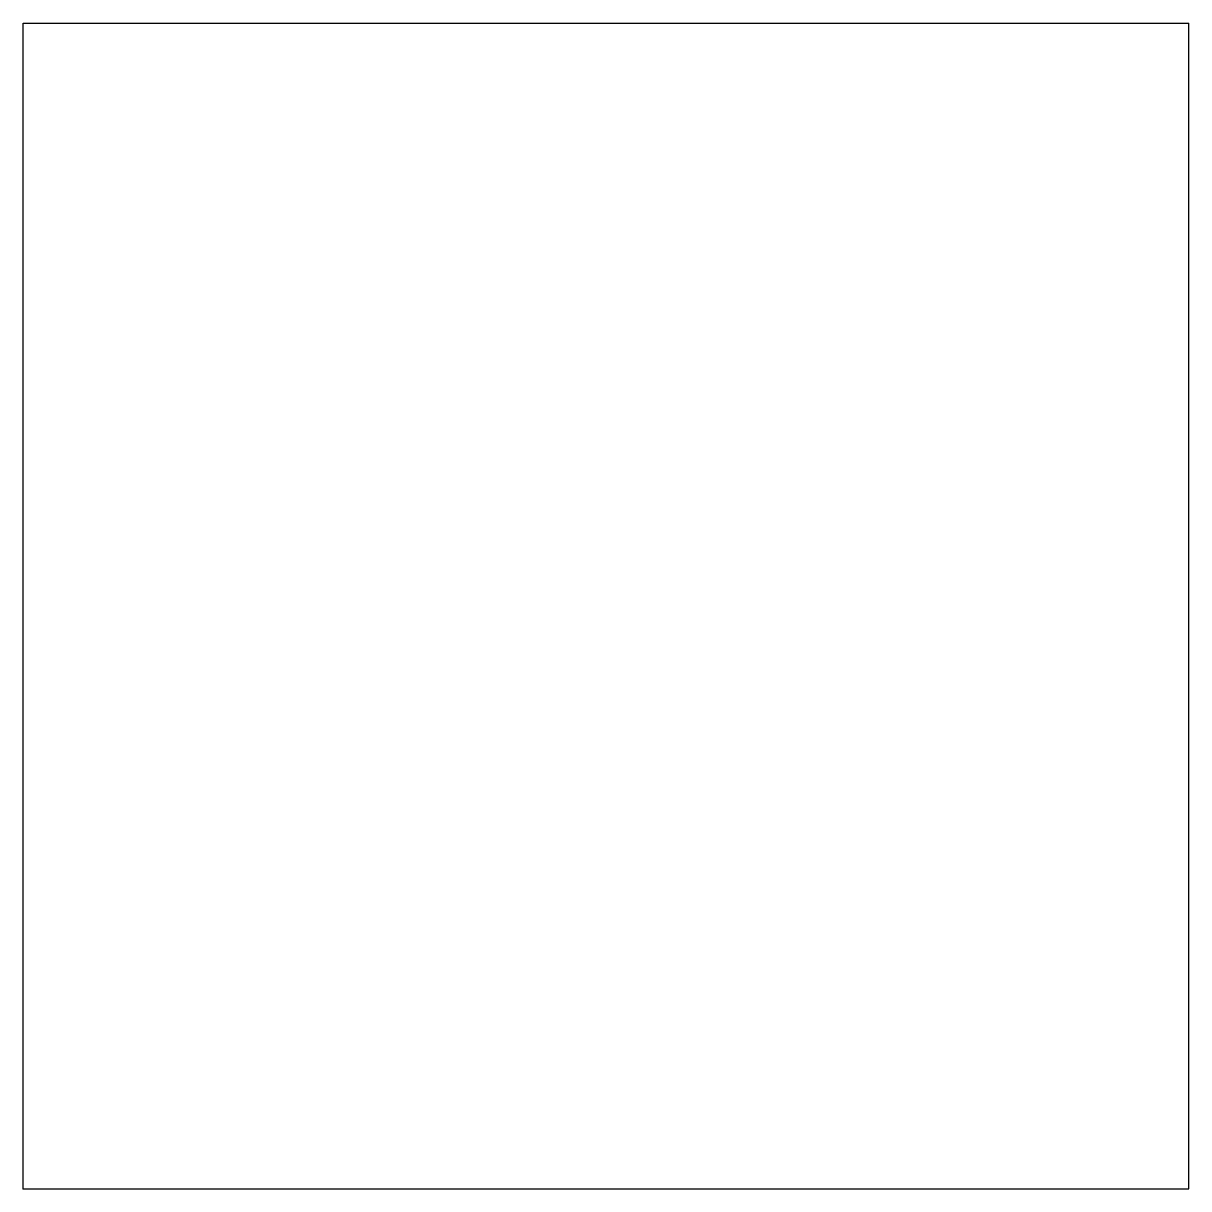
# Model space of a CAD drawing. Header units: millimetres. Extents: x 0 to 100, y 0 to 100.
import ezdxf

# ---------------------------------------------------------------- set-up
doc = ezdxf.new("R2010")
doc.units = ezdxf.units.MM
doc.header["$PDSIZE"] = -1

msp = doc.modelspace()

# ---------------------------------------------------------------- linework, layer by layer
at = {"color": 7, "linetype": 'Continuous'}
for p, q in [((0, 0), (0, 100)), ((0, 100), (100, 100)), ((100, 0), (100, 100)), ((0, 0), (0, 7.85)), ((0, 0), (3.92, 0)), ((0, 0), (100, 0))]:
    msp.add_line(p, q, dxfattribs=at)
msp.add_point((0, 0), dxfattribs=at)

doc.saveas('drawing.dxf')
